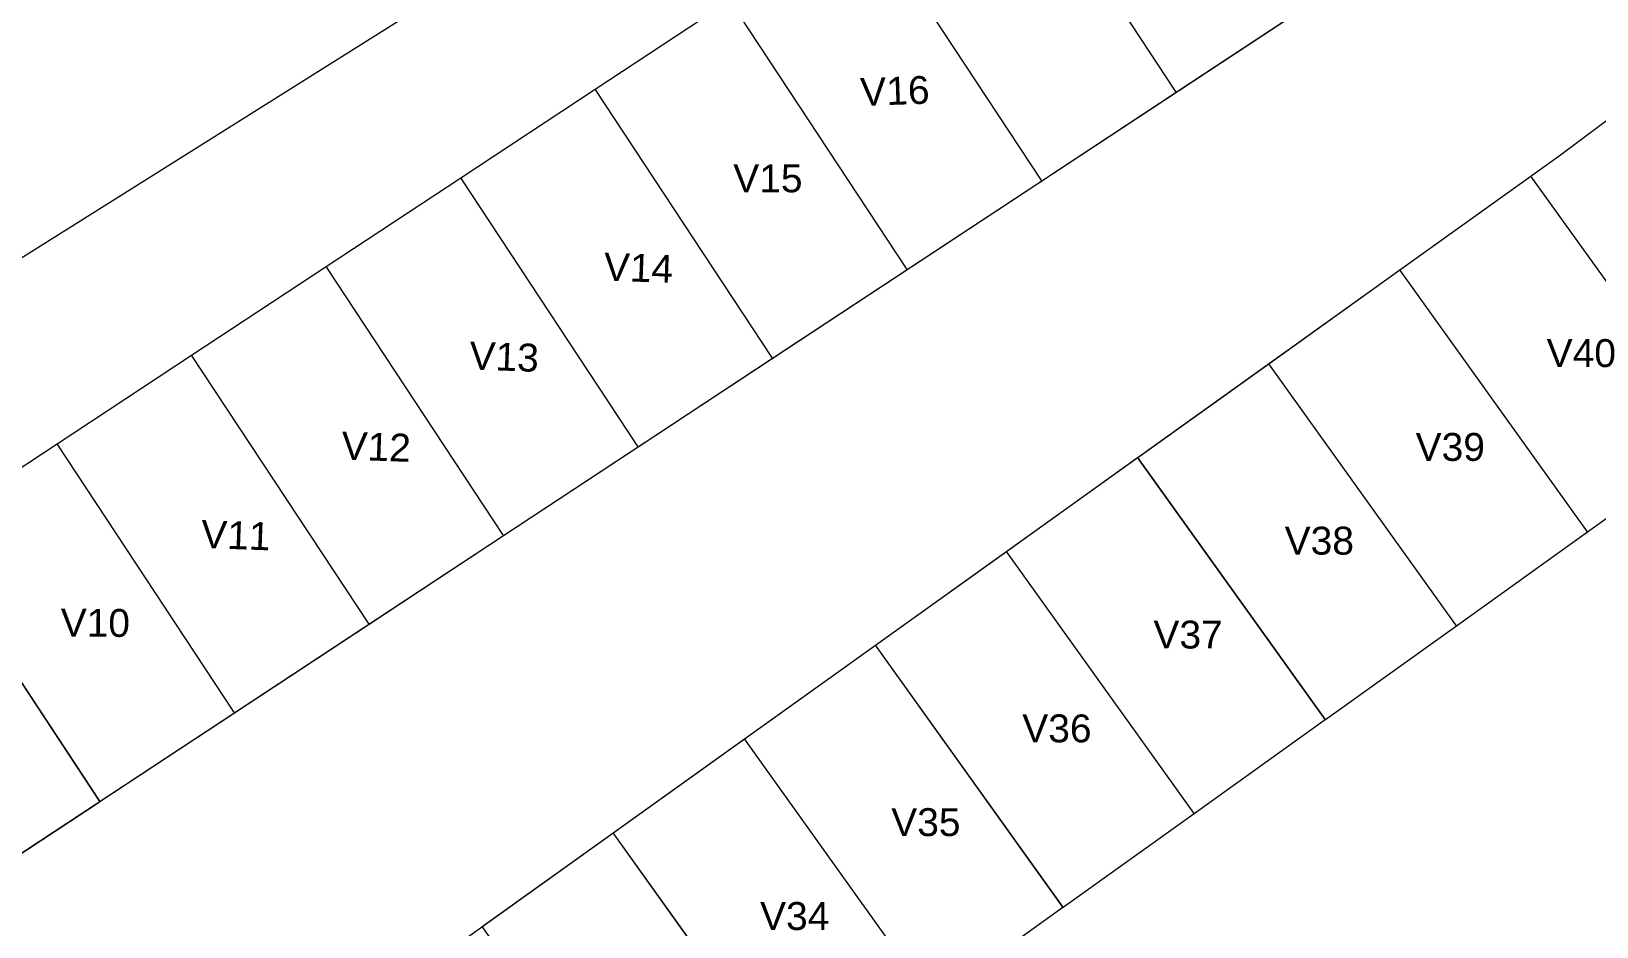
# Model space of a CAD drawing. Header units: metres. Extents: x -71 to 881, y -503 to 661.
# Drawn here: x 209.75 to 234.03, y 585.66 to 599.56 of the extents above; entities that cross this region are included whole.
import ezdxf

# ---------------------------------------------------------------- set-up
doc = ezdxf.new("R2010")
doc.units = ezdxf.units.M
doc.layers.add('04. Pisos', color=8, linetype='Continuous', lineweight=5)
doc.layers.add('05. Textos', color=5, linetype='Continuous', lineweight=0)
doc.styles.get("Standard").update_dxf_attribs({"font": 'arial.ttf'})

msp = doc.modelspace()

# ---------------------------------------------------------------- linework, layer by layer
at = {"layer": '04. Pisos'}
for p, q in [((192.022, 575.222), (238.14, 605.624)), ((227.509, 598.616), (224.757, 602.79)), ((227.509, 598.616), (224.757, 602.79)), ((225.422, 597.24), (222.67, 601.414)), ((225.422, 597.24), (222.67, 601.414)), ((218.495, 598.662), (220.582, 600.038)), ((223.334, 595.864), (220.582, 600.038)), ((223.334, 595.864), (220.582, 600.038)), ((227.509, 598.616), (229.596, 599.992)), ((216.408, 597.286), (218.495, 598.662)), ((221.247, 594.488), (218.495, 598.662)), ((221.247, 594.488), (218.495, 598.662)), ((225.422, 597.24), (227.509, 598.616)), ((214.321, 595.91), (216.408, 597.286)), ((219.16, 593.112), (216.408, 597.286)), ((219.16, 593.112), (216.408, 597.286)), ((223.334, 595.864), (225.422, 597.24)), ((230.98, 595.856), (233.012, 597.312)), ((235.923, 593.246), (233.012, 597.312)), ((212.233, 594.534), (214.321, 595.91)), ((217.073, 591.736), (214.321, 595.91)), ((217.073, 591.736), (214.321, 595.91)), ((221.247, 594.488), (223.334, 595.864)), ((228.944, 594.399), (230.977, 595.855)), ((233.888, 591.789), (230.977, 595.855)), ((233.89, 591.791), (230.98, 595.856)), ((210.146, 593.158), (212.233, 594.534)), ((214.985, 590.36), (212.233, 594.534)), ((214.985, 590.36), (212.233, 594.534)), ((219.16, 593.112), (221.247, 594.488)), ((226.911, 592.944), (228.944, 594.4)), ((231.855, 590.334), (228.944, 594.4)), ((231.855, 590.334), (228.944, 594.399)), ((208.059, 591.782), (210.146, 593.158)), ((212.898, 588.984), (210.146, 593.158)), ((212.898, 588.984), (210.146, 593.158)), ((217.073, 591.736), (219.16, 593.112)), ((233.89, 591.791), (235.923, 593.246)), ((224.876, 591.488), (226.909, 592.943)), ((229.82, 588.877), (226.909, 592.943)), ((229.822, 588.879), (226.911, 592.944)), ((210.811, 587.608), (208.059, 591.782)), ((210.812, 587.608), (208.06, 591.783)), ((214.985, 590.36), (217.073, 591.736)), ((231.855, 590.334), (233.888, 591.789)), ((222.843, 590.032), (224.876, 591.488)), ((227.787, 587.422), (224.876, 591.488)), ((227.787, 587.422), (224.876, 591.488)), ((212.898, 588.984), (214.985, 590.36)), ((229.822, 588.879), (231.855, 590.334)), ((220.808, 588.576), (222.841, 590.031)), ((225.751, 585.965), (222.841, 590.031)), ((225.754, 585.967), (222.843, 590.032)), ((210.811, 587.608), (212.898, 588.984)), ((227.787, 587.422), (229.82, 588.877)), ((218.775, 587.121), (220.808, 588.576)), ((223.719, 584.51), (220.808, 588.576)), ((223.719, 584.51), (220.808, 588.576)), ((208.724, 586.232), (210.812, 587.608)), ((225.754, 585.967), (227.787, 587.422)), ((216.74, 585.664), (218.773, 587.119)), ((221.683, 583.053), (218.773, 587.119)), ((221.686, 583.055), (218.775, 587.121)), ((223.719, 584.51), (225.751, 585.965)), ((219.65, 581.598), (216.74, 585.664))]:
    msp.add_line(p, q, dxfattribs=at)
for points in [[(292.226, 487.05), (337.22, 515.381), (265.236, 631.011), (87.866, 519.538), (100.544, 499.223), (82.018, 487.584), (99.448, 460.229)], [(196.016, 571.677), (211.912, 582.207), (233.45, 597.625), (245.294, 606.466), (247.073, 608.102)]]:
    msp.add_lwpolyline(points, dxfattribs=at)

# ---------------------------------------------------------------- texts
at = {"layer": '05. Textos', "char_height": 0.4326, "attachment_point": 1}
for s, insert, rotation in [('V16', (222.599, 598.832), 1.9956), ('V14', (218.637, 596.124), 357.9297), ('V13', (216.553, 594.744), 357.9297), ('V12', (214.567, 593.347), 357.9297), ('V11', (212.39, 591.974), 357.9289), ('V10', (210.203, 590.599), 359.6163)]:
    msp.add_mtext_dynamic_manual_height_columns(s, width=1.21171, gutter_width=2.163, heights=[0], dxfattribs=dict(at, insert=insert, rotation=rotation))
for s, insert in [('V15', (220.636, 597.493)), ('V40', (233.256, 594.781)), ('V39', (231.223, 593.325)), ('V38', (229.191, 591.87)), ('V37', (227.155, 590.413)), ('V36', (225.12, 588.957)), ('V35', (223.087, 587.502)), ('V34', (221.052, 586.045))]:
    msp.add_mtext_dynamic_manual_height_columns(s, width=1.21171, gutter_width=2.163, heights=[0], dxfattribs=dict(at, insert=insert))

doc.saveas('drawing.dxf')
